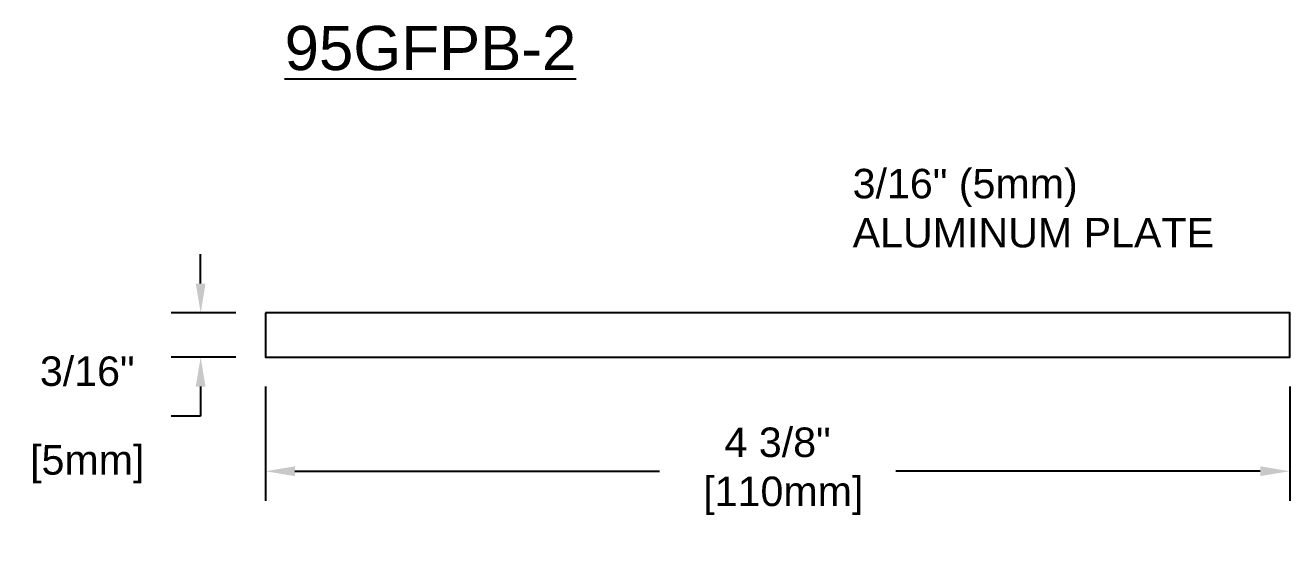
# Model space of a CAD drawing. Header units: inches. Extents: x 2.3 to 34.7, y -2.1 to 5.3.
# Drawn here: x 29.3 to 34.66, y 2.66 to 4.85 of the extents above; entities that cross this region are included whole.
import ezdxf

# ---------------------------------------------------------------- set-up
doc = ezdxf.new("R2010")
doc.units = ezdxf.units.IN
doc.header["$MEASUREMENT"] = 0
for name, color, linetype in [('dimensions', 3, 'Continuous'), ('METALS', 7, 'Continuous'), ('text', 2, 'Continuous')]:
    doc.layers.add(name, color=color, linetype=linetype)
doc.styles.add('ARIAL', font='arial.ttf')
doc.dimstyles.new('Arial', dxfattribs={"dimtxt": 0.125, "dimasz": 0.125, "dimexe": 0.125, "dimexo": 0.125, "dimgap": 0.125, "dimtad": 0, "dimtih": 1, "dimtoh": 1, "dimdec": 4, "dimzin": 0, "dimdsep": 46, "dimlunit": 4, "dimtxsty": 'ARIAL', "dimcen": 0.125, "dimadec": 0, "dimazin": 0, "dimtfac": 1, "dimtdec": 4, "dimtofl": 0, "dimtmove": 0, "dimatfit": 3, "dimfxl": 0, "dimfrac": 2, "dimtolj": 1, "dimtzin": 0, "dimarcsym": 0})

# ---------------------------------------------------------------- blocks, each defined once
blk = doc.blocks.new('*D10')
at = {"layer": 'DEFPOINTS', "color": 0}
for p in [(30.3196, 3.4398), (34.6641, 3.4398), (34.6641, 2.9555)]:
    blk.add_point(p, dxfattribs=at)
at = {"layer": 'dimensions', "color": 0, "lineweight": -2}
for p, q in [((30.3196, 3.3148), (30.3196, 2.8305)), ((34.6641, 3.3148), (34.6641, 2.8305)), ((30.4446, 2.9555), (31.9903, 2.9555)), ((34.5391, 2.9555), (32.9934, 2.9555))]:
    blk.add_line(p, q, dxfattribs=at)
at = {"layer": 'dimensions', "color": 0}
for points in [[(30.4446, 2.9763), (30.4446, 2.9347), (30.3196, 2.9555)], [(34.5391, 2.9763), (34.5391, 2.9347), (34.6641, 2.9555)]]:
    blk.add_solid(points, dxfattribs=at)
at = {"layer": 'dimensions', "color": 0, "insert": (32.4919, 2.9555), "char_height": 0.125, "attachment_point": 5, "style": 'ARIAL'}
blk.add_mtext('\\A1;4 3/8"\\P [110mm]', dxfattribs=at)
blk = doc.blocks.new('*D11')
at = {"layer": 'DEFPOINTS', "color": 0}
for p in [(30.3196, 3.6273), (30.0447, 3.4398), (30.3196, 3.4398)]:
    blk.add_point(p, dxfattribs=at)
at = {"layer": 'dimensions', "color": 0, "lineweight": -2}
for p, q in [((30.0447, 3.7523), (30.0447, 3.8773)), ((30.1946, 3.6273), (29.9197, 3.6273)), ((30.1946, 3.4398), (29.9197, 3.4398)), ((30.0447, 3.3148), (30.0447, 3.1898)), ((30.0447, 3.1898), (29.9197, 3.1898))]:
    blk.add_line(p, q, dxfattribs=at)
at = {"layer": 'dimensions', "color": 0}
for points in [[(30.0238, 3.7523), (30.0655, 3.7523), (30.0447, 3.6273)], [(30.0238, 3.3148), (30.0655, 3.3148), (30.0447, 3.4398)]]:
    blk.add_solid(points, dxfattribs=at)
at = {"layer": 'dimensions', "color": 0, "char_height": 0.125, "attachment_point": 5, "style": 'ARIAL'}
for s, insert in [('\\A1;3/16"', (29.5637, 3.3794)), ('\\A1;[5mm]', (29.5637, 2.9849))]:
    blk.add_mtext(s, dxfattribs=dict(at, insert=insert))

msp = doc.modelspace()

# ---------------------------------------------------------------- linework, layer by layer
at = {"layer": 'METALS'}
msp.add_lwpolyline([(30.31962, 3.62726), (30.31962, 3.43976), (34.66409, 3.43976), (34.66409, 3.62726)], close=True, dxfattribs=at)

# ---------------------------------------------------------------- texts
at = {"layer": 'text', "insert": (30.40083, 4.84582), "char_height": 0.1875, "width": 1.875, "attachment_point": 1, "style": 'ARIAL'}
msp.add_mtext('{\\L95GFPB-2}', dxfattribs=at)
at = {"layer": 'text', "insert": (32.81024, 4.07151), "char_height": 0.125, "attachment_point": 4, "style": 'ARIAL'}
msp.add_mtext('3/16" (5mm)\\PALUMINUM PLATE', dxfattribs=at)

# ---------------------------------------------------------------- dimensions: what is measured, and where the dimension line sits
at = {"layer": 'dimensions'}
dim = msp.add_linear_dim(base=(30.04468, 3.43976), p1=(30.31962, 3.62726), p2=(30.31962, 3.43976), angle=90, dimstyle='Arial', override={"dimpost": '\\X'}, dxfattribs=at)
dim.commit()
dim.dimension.update_dxf_attribs({"geometry": '*D11', "text_midpoint": (29.56374, 3.18976)})
dim = msp.add_linear_dim(base=(34.66409, 2.95551), p1=(30.31962, 3.43976), p2=(34.66409, 3.43976), dimstyle='Arial', override={"dimpost": '\\X'}, dxfattribs=at)
dim.commit()
dim.dimension.update_dxf_attribs({"geometry": '*D10', "text_midpoint": (32.49185, 2.95551), "dimtype": 160})

doc.saveas('drawing.dxf')
